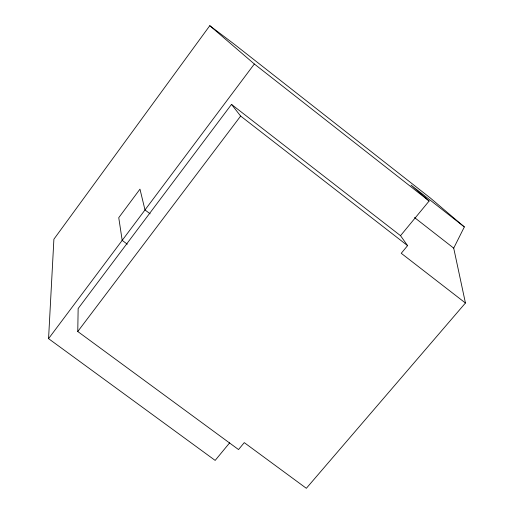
<?xml version="1.0" encoding="UTF-8"?>
<svg xmlns="http://www.w3.org/2000/svg" width="514" height="514" viewBox="0 0 514 514"><rect width="100%" height="100%" fill="white"/><g stroke="black" fill="none" stroke-linecap="round" stroke-linejoin="round"><path stroke-width="0.77" d="M77.768 331.511L78.147 308.541L231.499 104.4L400.528 235.682L407.589 245.634L401.241 253.293L465.44 303.009L306.344 488.3L244.266 442.631L238.528 449.557L77.768 331.511L240.642 116.061L231.499 104.4M229.713 442.766L215.16 460.409L48.56 338.655L53.899 239.196L209.783 25.7L233.786 43.825L430.334 198.006L464.341 226.918L453.714 248.14L465.44 303.009M48.56 338.655L254.34 63.999L209.783 25.7M400.528 235.682L429.119 201.019L411.02 185.111L464.341 226.918M127.292 244.195L122.197 240.379M150.133 213.805L144.999 209.943L139.969 189.146L118.753 217.679L122.191 240.385M240.642 116.061L407.589 245.634M414.49 217.531L453.714 248.14M254.34 63.999L429.119 201.019"/></g></svg>
